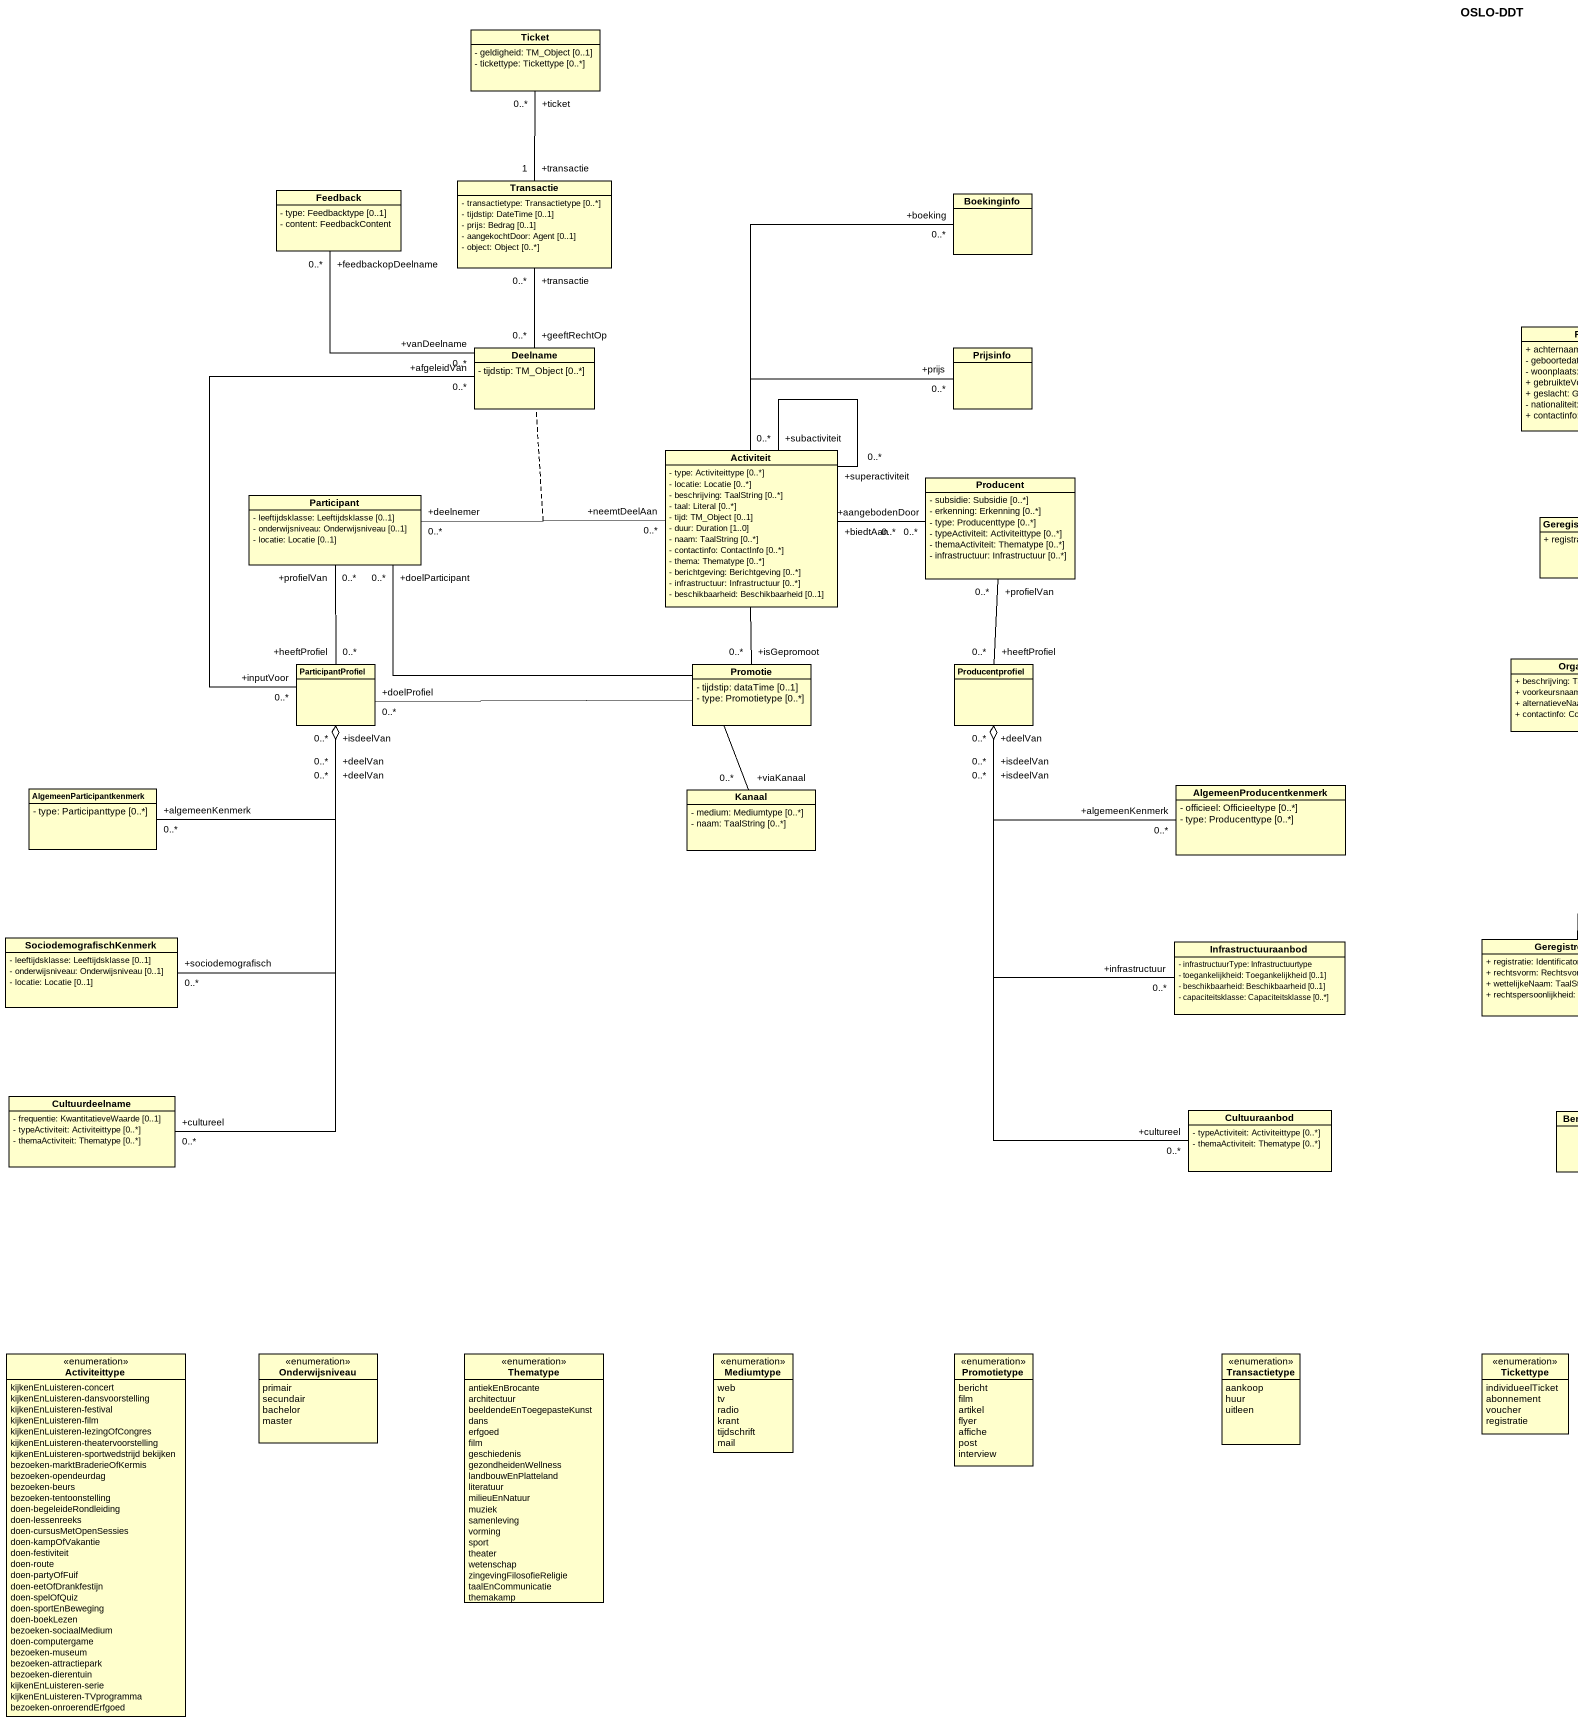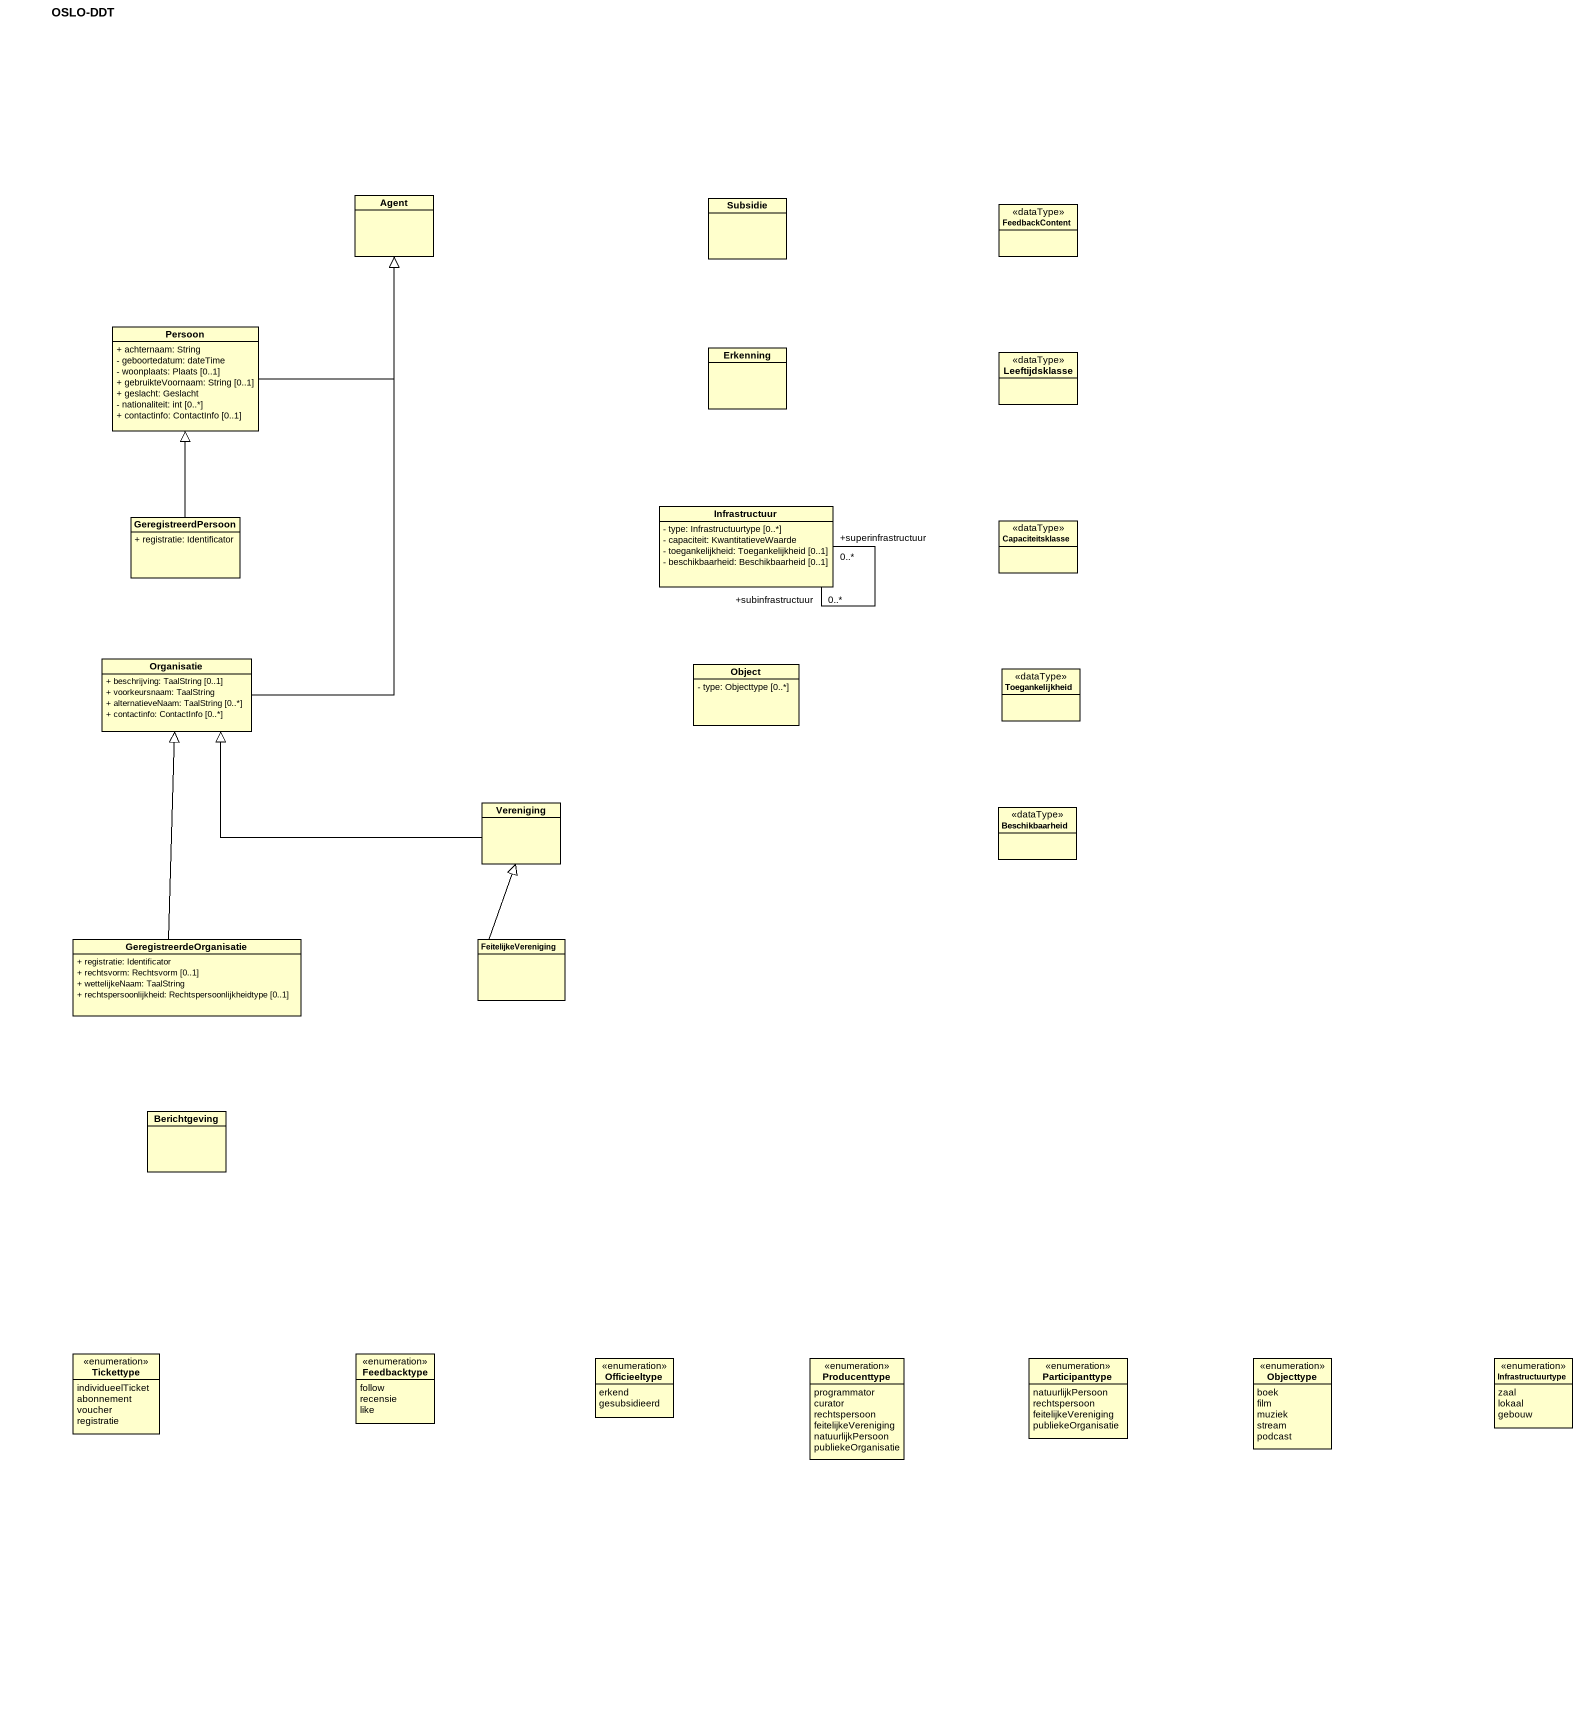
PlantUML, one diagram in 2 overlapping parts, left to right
@startuml
title OSLO-DDT
hide circle
hide empty members
skinparam classAttributeIconSize 0
class Ticket {
  - geldigheid: TM_Object [0..1]
  - tickettype: Tickettype [0..*]
}
class Feedback {
  - type: Feedbacktype [0..1]
  - content: FeedbackContent
}
class Transactie {
  - transactietype: Transactietype [0..*]
  - tijdstip: DateTime [0..1]
  - prijs: Bedrag [0..1]
  - aangekochtDoor: Agent [0..1]
  - object: Object [0..*]
}
class Boekinginfo
class "Agent" as Agent_
class Subsidie
class FeedbackContent <<dataType>>
class Deelname {
  - tijdstip: TM_Object [0..*]
}
class Prijsinfo
class Persoon {
  + achternaam: String
  - geboortedatum: dateTime
  - woonplaats: Plaats [0..1]
  + gebruikteVoornaam: String [0..1]
  + geslacht: Geslacht
  - nationaliteit: int [0..*]
  + contactinfo: ContactInfo [0..1]
}
class Erkenning
class Leeftijdsklasse <<dataType>>
class Activiteit {
  - type: Activiteittype [0..*]
  - locatie: Locatie [0..*]
  - beschrijving: TaalString [0..*]
  - taal: Literal [0..*]
  - tijd: TM_Object [0..1]
  - duur: Duration [1..0]
  - naam: TaalString [0..*]
  - contactinfo: ContactInfo [0..*]
  - thema: Thematype [0..*]
  - berichtgeving: Berichtgeving [0..*]
  - infrastructuur: Infrastructuur [0..*]
  - beschikbaarheid: Beschikbaarheid [0..1]
}
class Producent {
  - subsidie: Subsidie [0..*]
  - erkenning: Erkenning [0..*]
  - type: Producenttype [0..*]
  - typeActiviteit: Activiteittype [0..*]
  - themaActiviteit: Thematype [0..*]
  - infrastructuur: Infrastructuur [0..*]
}
class "Participant" as Participant_ {
  - leeftijdsklasse: Leeftijdsklasse [0..1]
  - onderwijsniveau: Onderwijsniveau [0..1]
  - locatie: Locatie [0..1]
}
class GeregistreerdPersoon {
  + registratie: Identificator
}
class Infrastructuur {
  - type: Infrastructuurtype [0..*]
  - capaciteit: KwantitatieveWaarde
  - toegankelijkheid: Toegankelijkheid [0..1]
  - beschikbaarheid: Beschikbaarheid [0..1]
}
class Capaciteitsklasse <<dataType>>
class ParticipantProfiel
class Promotie {
  - tijdstip: dataTime [0..1]
  - type: Promotietype [0..*]
}
class Producentprofiel
class Organisatie {
  + beschrijving: TaalString [0..1]
  + voorkeursnaam: TaalString
  + alternatieveNaam: TaalString [0..*]
  + contactinfo: ContactInfo [0..*]
}
class "Object" as Object_ {
  - type: Objecttype [0..*]
}
class Toegankelijkheid <<dataType>>
class AlgemeenParticipantkenmerk {
  - type: Participanttype [0..*]
}
class Kanaal {
  - medium: Mediumtype [0..*]
  - naam: TaalString [0..*]
}
class AlgemeenProducentkenmerk {
  - officieel: Officieeltype [0..*]
  - type: Producenttype [0..*]
}
class Vereniging
class Beschikbaarheid <<dataType>>
class SociodemografischKenmerk {
  - leeftijdsklasse: Leeftijdsklasse [0..1]
  - onderwijsniveau: Onderwijsniveau [0..1]
  - locatie: Locatie [0..1]
}
class Infrastructuuraanbod {
  - infrastructuurType: Infrastructuurtype
  - toegankelijkheid: Toegankelijkheid [0..1]
  - beschikbaarheid: Beschikbaarheid [0..1]
  - capaciteitsklasse: Capaciteitsklasse [0..*]
}
class GeregistreerdeOrganisatie {
  + registratie: Identificator
  + rechtsvorm: Rechtsvorm [0..1]
  + wettelijkeNaam: TaalString
  + rechtspersoonlijkheid: Rechtspersoonlijkheidtype [0..1]
}
class FeitelijkeVereniging
class Cultuurdeelname {
  - frequentie: KwantitatieveWaarde [0..1]
  - typeActiviteit: Activiteittype [0..*]
  - themaActiviteit: Thematype [0..*]
}
class Cultuuraanbod {
  - typeActiviteit: Activiteittype [0..*]
  - themaActiviteit: Thematype [0..*]
}
class Berichtgeving
enum Activiteittype {
  kijkenEnLuisteren-concert
  kijkenEnLuisteren-dansvoorstelling
  kijkenEnLuisteren-festival
  kijkenEnLuisteren-film
  kijkenEnLuisteren-lezingOfCongres
  kijkenEnLuisteren-theatervoorstelling
  kijkenEnLuisteren-sportwedstrijd bekijken
  bezoeken-marktBraderieOfKermis
  bezoeken-opendeurdag
  bezoeken-beurs
  bezoeken-tentoonstelling
  doen-begeleideRondleiding
  doen-lessenreeks
  doen-cursusMetOpenSessies
  doen-kampOfVakantie
  doen-festiviteit
  doen-route
  doen-partyOfFuif
  doen-eetOfDrankfestijn
  doen-spelOfQuiz
  doen-sportEnBeweging
  doen-boekLezen
  bezoeken-sociaalMedium
  doen-computergame
  bezoeken-museum
  bezoeken-attractiepark
  bezoeken-dierentuin
  kijkenEnLuisteren-serie
  kijkenEnLuisteren-TVprogramma
  bezoeken-onroerendErfgoed
}
enum Onderwijsniveau {
  primair
  secundair
  bachelor
  master
}
enum Thematype {
  antiekEnBrocante
  architectuur
  beeldendeEnToegepasteKunst
  dans
  erfgoed
  film
  geschiedenis
  gezondheidenWellness
  landbouwEnPlatteland
  literatuur
  milieuEnNatuur
  muziek
  samenleving
  vorming
  sport
  theater
  wetenschap
  zingevingFilosofieReligie
  taalEnCommunicatie
  themakamp
}
enum Mediumtype {
  web
  tv
  radio
  krant
  tijdschrift
  mail
}
enum Promotietype {
  bericht
  film
  artikel
  flyer
  affiche
  post
  interview
}
enum Transactietype {
  aankoop
  huur
  uitleen
}
enum Tickettype {
  individueelTicket
  abonnement
  voucher
  registratie
}
enum Feedbacktype {
  follow
  recensie
  like
}
enum Officieeltype {
  erkend
  gesubsidieerd
}
enum Producenttype {
  programmator
  curator
  rechtspersoon
  feitelijkeVereniging
  natuurlijkPersoon
  publiekeOrganisatie
}
enum Participanttype {
  natuurlijkPersoon
  rechtspersoon
  feitelijkeVereniging
  publiekeOrganisatie
}
enum Objecttype {
  boek
  film
  muziek
  stream
  podcast
}
enum Infrastructuurtype {
  zaal
  lokaal
  gebouw
}
Transactie "+transactie\n1" -up- "+ticket\n0..*" Ticket
Deelname "+vanDeelname\n0..*" -up- "+feedbackopDeelname\n0..*" Feedback
Deelname "+geeftRechtOp\n0..*" -up- "+transactie\n0..*" Transactie
Deelname "+afgeleidVan\n0..*" -- "+inputVoor\n0..*" ParticipantProfiel
Persoon -up-|> Agent_
Activiteit -up- "+boeking\n0..*" Boekinginfo
Activiteit -up- "+prijs\n0..*" Prijsinfo
Activiteit "+superactiviteit\n0..*" -- "+subactiviteit\n0..*" Activiteit
Activiteit -- "+isGepromoot\n0..*" Promotie
Producent "+aangebodenDoor\n0..*" -left- "+biedtAan\n0..*" Activiteit
Producent "+profielVan\n0..*" -- "+heeftProfiel\n0..*" Producentprofiel
Participant_ "+deelnemer\n0..*" -right- "+neemtDeelAan\n0..*" Activiteit
(Participant_, Activiteit) .. Deelname
Participant_ "+profielVan\n0..*" -- "+heeftProfiel\n0..*" ParticipantProfiel
GeregistreerdPersoon -up-|> Persoon
Infrastructuur "+subinfrastructuur\n0..*" -- "+superinfrastructuur\n0..*" Infrastructuur
Promotie -left- "+doelParticipant\n0..*" Participant_
Promotie -left- "+doelProfiel\n0..*" ParticipantProfiel
Promotie -- "+viaKanaal\n0..*" Kanaal
Organisatie -up-|> Agent_
AlgemeenParticipantkenmerk "+algemeenKenmerk\n0..*" -right-o "+isdeelVan\n0..*" ParticipantProfiel
AlgemeenProducentkenmerk "+algemeenKenmerk\n0..*" -left-o "+isdeelVan\n0..*" Producentprofiel
Vereniging -left-|> Organisatie
SociodemografischKenmerk "+sociodemografisch\n0..*" -up-o "+deelVan\n0..*" ParticipantProfiel
Infrastructuuraanbod "+infrastructuur\n0..*" -up-o "+isdeelVan\n0..*" Producentprofiel
GeregistreerdeOrganisatie -up-|> Organisatie
FeitelijkeVereniging -up-|> Vereniging
Cultuurdeelname "+cultureel\n0..*" -up-o "+deelVan\n0..*" ParticipantProfiel
Cultuuraanbod "+cultureel\n0..*" -up-o "+deelVan\n0..*" Producentprofiel
@enduml
